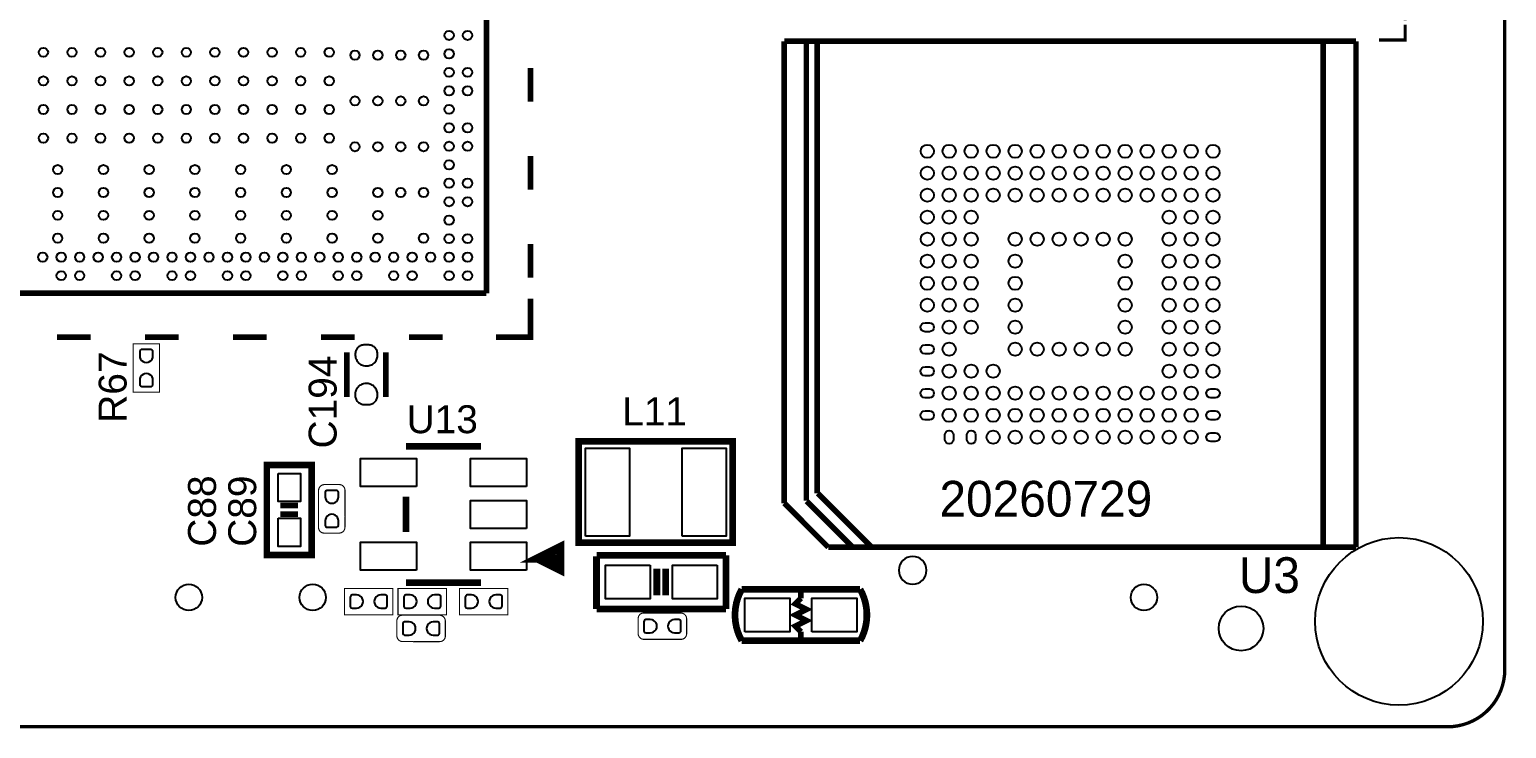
# Model space of a CAD drawing. Extents: x 0 to 57, y 0 to 35.
# Drawn here: x 23.46 to 57.04, y -0.04 to 15.84 of the extents above; entities that cross this region are included whole.
import ezdxf
from ezdxf.enums import TextEntityAlignment as Align

# ---------------------------------------------------------------- set-up
doc = ezdxf.new("R2010")
doc.units = 0
for name, color, linetype in [('BG_DXF_C', 7, 'CONTINUOUS'), ('BG_OUTLINE', 2, 'CONTINUOUS'), ('PIN_TOP', 5, 'CONTINUOUS')]:
    doc.layers.add(name, color=color, linetype=linetype)

msp = doc.modelspace()

# ---------------------------------------------------------------- linework, layer by layer
at = {"layer": 'BG_DXF_C'}
for points, const_width in [([(1.299972, 0), (55.699914, 0, 0.414214), (56.999886, 1.299972), (56.999886, 33.699958, 0.414214), (55.699914, 34.99993), (1.299972, 34.99993, 0.414214), (0, 33.699958), (0, 1.299972, 0.414214), (1.299972, 0)], 0.0762), ([(30.62732, 4.773168), (30.62732, 4.5339, -0.414214), (30.494986, 4.401566), (30.153864, 4.401566, -0.414214), (30.027118, 4.528312), (30.027118, 5.36829, -0.414214), (30.1625, 5.503672), (30.49905, 5.503672, -0.414214), (30.627574, 5.375148), (30.627574, 4.773422), (30.62732, 4.773168)], 0.0254), ([(39.6494, 3.1242, 0.261664), (39.6494, 1.9558)], 0.1524), ([(42.3418, 3.1242, -0.262728), (42.3418, 1.9558)], 0.1524), ([(32.179768, 1.93548), (31.9405, 1.93548, -0.414214), (31.808166, 2.067814), (31.808166, 2.408936, -0.414214), (31.934912, 2.535682), (32.77489, 2.535682, -0.414214), (32.910272, 2.4003), (32.910272, 2.06375, -0.414214), (32.781748, 1.935226), (32.180022, 1.935226), (32.179768, 1.93548)], 0.0254), ([(37.666168, 1.98628), (37.4269, 1.98628, -0.414214), (37.294566, 2.118614), (37.294566, 2.459736, -0.414214), (37.421312, 2.586482), (38.26129, 2.586482, -0.414214), (38.396672, 2.4511), (38.396672, 2.11455, -0.414214), (38.268148, 1.986026), (37.666422, 1.986026), (37.666168, 1.98628)], 0.0254)]:
    msp.add_lwpolyline(points, format="xyb", dxfattribs=dict(at, const_width=const_width))
for points, const_width in [([(33.8455, 25.352248), (33.8455, 9.852152)], 0.127), ([(40.61714, 5.08), (40.61714, 15.58036)], 0.127), ([(40.61714, 15.58036), (53.61686, 15.58036)], 0.127), ([(41.11752, 5.14096), (41.11752, 15.58036)], 0.127), ([(41.36644, 15.58036), (41.36644, 5.30606)], 0.127), ([(52.86756, 4.07924), (52.86756, 15.58036)], 0.127), ([(53.61686, 15.58036), (53.61686, 4.07924)], 0.127), ([(34.845498, 14.96822), (34.845498, 14.20622)], 0.127), ([(34.845498, 12.968224), (34.845498, 12.206224)], 0.127), ([(34.845498, 10.968228), (34.845498, 10.206228)], 0.127), ([(33.8455, 9.852152), (19.5453, 9.852152)], 0.127), ([(34.845498, 9.7282), (34.845498, 8.852154), (34.0614, 8.852154)], 0.127), ([(24.845264, 8.852154), (24.083264, 8.852154)], 0.127), ([(26.845514, 8.852154), (26.083514, 8.852154)], 0.127), ([(28.84551, 8.852154), (28.08351, 8.852154)], 0.127), ([(30.845506, 8.852154), (30.083506, 8.852154)], 0.127), ([(32.845502, 8.852154), (32.083502, 8.852154)], 0.127), ([(26.41092, 8.06069), (26.41092, 7.602474), (25.810464, 7.602474), (25.810464, 8.70458), (26.41092, 8.70458), (26.41092, 8.06069)], 0.0254), ([(30.6705, 7.493), (30.6705, 8.509)], 0.127), ([(31.5595, 8.509), (31.5595, 7.493)], 0.127), ([(33.717484, 6.375908), (32.017716, 6.375908)], 0.1524), ([(38.09492, 6.48462), (39.44366, 6.48462), (39.44366, 4.18338), (35.94354, 4.18338), (35.94354, 6.48462), (38.09492, 6.48462)], 0.14986), ([(29.87294, 5.94868), (29.87294, 3.90652), (28.85186, 3.90652), (28.85186, 5.94868), (29.87294, 5.94868)], 0.14986), ([(29.56306, 5.02666), (29.16174, 5.02666)], 0.12954), ([(32.017716, 5.22605), (32.017716, 4.42595)], 0.1524), ([(41.6179, 4.07924), (40.61714, 5.08)], 0.127), ([(41.12768, 5.12572), (42.16908, 4.08432)], 0.127), ([(41.37914, 5.30606), (42.5958, 4.09194)], 0.127), ([(29.56306, 4.82854), (29.16174, 4.82854)], 0.12954), ([(35.01771, 3.826002), (35.517582, 3.576066), (35.517582, 4.075938), (35.01771, 3.826002), (35.417506, 3.826002)], 0.199898), ([(53.61686, 4.07924), (41.6179, 4.07924)], 0.127), ([(39.2938, 3.8989), (36.3474, 3.8989)], 0.1524), ([(36.3474, 2.6797), (36.3474, 3.8735)], 0.1524), ([(39.2938, 2.6797), (39.2938, 3.8989)], 0.1524), ([(37.719, 3.5941), (37.719, 2.9845)], 0.1524), ([(37.9222, 2.9845), (37.9222, 3.5941)], 0.1524), ([(31.25851, 3.14452), (31.716726, 3.14452), (31.716726, 2.544064), (30.61462, 2.544064), (30.61462, 3.14452), (31.25851, 3.14452)], 0.0254), ([(32.47771, 3.14452), (32.935926, 3.14452), (32.935926, 2.544064), (31.83382, 2.544064), (31.83382, 3.14452), (32.47771, 3.14452)], 0.0254), ([(32.017716, 3.276092), (33.717484, 3.276092)], 0.1524), ([(33.87471, 3.14452), (34.332926, 3.14452), (34.332926, 2.544064), (33.23082, 2.544064), (33.23082, 3.14452), (33.87471, 3.14452)], 0.0254), ([(39.6494, 3.1242), (42.3418, 3.1242)], 0.1524), ([(40.9956, 2.921), (40.9956, 3.048)], 0.127), ([(39.2938, 2.6797), (36.3474, 2.6797)], 0.1524), ([(40.9956, 2.921), (40.8686, 2.794), (41.1226, 2.667), (40.8686, 2.54), (41.1226, 2.413), (40.8686, 2.286), (40.9956, 2.159)], 0.127), ([(39.6494, 1.9558), (42.3418, 1.9558)], 0.1524), ([(40.9956, 2.159), (40.9956, 2.032)], 0.127)]:
    msp.add_lwpolyline(points, dxfattribs=dict(at, const_width=const_width))
msp.add_lwpolyline([(43.849798, 3.556, 1), (43.221402, 3.556, 1)], format="xyb", close=True, dxfattribs=at)
at = {"layer": 'BG_OUTLINE'}
msp.add_lwpolyline([(0, 29.740606), (0, 3.074924), (0, 1.291844, 0.41084), (1.30683, 0), (3.3782, 0), (52.27828, 0), (55.715154, 0, 0.411966), (56.999886, 1.294638), (56.999886, 4.280154), (56.999886, 31.206186), (56.999886, 33.722056, 0.410401), (55.705248, 34.99993), (54.149498, 34.99993), (8.897874, 34.99993), (1.304544, 34.99993, 0.41031), (0, 33.67786)], format="xyb", close=True, dxfattribs=at)
at = {"layer": 'PIN_TOP'}
for points in [[(43.81754, 9.1821), (43.91914, 9.1821, -1), (43.91914, 8.9789), (43.81754, 8.9789, -1)], [(26.261314, 8.428482), (26.261314, 8.530082, 0.375524), (26.2128, 8.5725), (25.9969, 8.5725, 0.36542), (25.961086, 8.530082), (25.961086, 8.428482, 1.000028)], [(43.81754, 8.68172), (43.91914, 8.68172, -1), (43.91914, 8.47852), (43.81754, 8.47852, -1)], [(43.81754, 8.18134), (43.91914, 8.18134, -1), (43.91914, 7.97814), (43.81754, 7.97814, -1)], [(25.961086, 7.878318), (25.961086, 7.776718, 0.375524), (26.0096, 7.7343), (26.2255, 7.7343, 0.36542), (26.261314, 7.776718), (26.261314, 7.878318, 1.000028)], [(43.81754, 7.68096), (43.91914, 7.68096, -1), (43.91914, 7.47776), (43.81754, 7.47776, -1)], [(50.31486, 7.68096), (50.41646, 7.68096, -1), (50.41646, 7.47776), (50.31486, 7.47776, -1)], [(43.81754, 7.18058), (43.91914, 7.18058, -1), (43.91914, 6.97738), (43.81754, 6.97738, -1)], [(50.31486, 7.18058), (50.41646, 7.18058, -1), (50.41646, 6.97738), (50.31486, 6.97738, -1)], [(44.46778, 6.63194), (44.46778, 6.53034, -1), (44.26458, 6.53034), (44.26458, 6.63194, -1)], [(44.96816, 6.63194), (44.96816, 6.53034, -1), (44.76496, 6.53034), (44.76496, 6.63194, -1)], [(50.31486, 6.68274), (50.41646, 6.68274, -1), (50.41646, 6.47954), (50.31486, 6.47954, -1)], [(30.477714, 5.228082), (30.477714, 5.329682, 0.375524), (30.4292, 5.3721), (30.2133, 5.3721, 0.36542), (30.177486, 5.329682), (30.177486, 5.228082, 1.000028)], [(30.177486, 4.677918), (30.177486, 4.576318, 0.375524), (30.226, 4.5339), (30.4419, 4.5339, 0.36542), (30.477714, 4.576318), (30.477714, 4.677918, 1.000028)], [(30.890718, 2.994914), (30.789118, 2.994914, 0.375524), (30.7467, 2.9464), (30.7467, 2.7305, 0.36542), (30.789118, 2.694686), (30.890718, 2.694686, 1.000028)], [(31.440882, 2.694686), (31.542482, 2.694686, 0.375524), (31.5849, 2.7432), (31.5849, 2.9591, 0.36542), (31.542482, 2.994914), (31.440882, 2.994914, 1.000028)], [(32.109918, 2.994914), (32.008318, 2.994914, 0.375524), (31.9659, 2.9464), (31.9659, 2.7305, 0.36542), (32.008318, 2.694686), (32.109918, 2.694686, 1.000028)], [(32.660082, 2.694686), (32.761682, 2.694686, 0.375524), (32.8041, 2.7432), (32.8041, 2.9591, 0.36542), (32.761682, 2.994914), (32.660082, 2.994914, 1.000028)], [(33.506918, 2.994914), (33.405318, 2.994914, 0.375524), (33.3629, 2.9464), (33.3629, 2.7305, 0.36542), (33.405318, 2.694686), (33.506918, 2.694686, 1.000028)], [(34.057082, 2.694686), (34.158682, 2.694686, 0.375524), (34.2011, 2.7432), (34.2011, 2.9591, 0.36542), (34.158682, 2.994914), (34.057082, 2.994914, 1.000028)], [(32.084518, 2.385314), (31.982918, 2.385314, 0.375524), (31.9405, 2.3368), (31.9405, 2.1209, 0.36542), (31.982918, 2.085086), (32.084518, 2.085086, 1.000028)], [(32.634682, 2.085086), (32.736282, 2.085086, 0.375524), (32.7787, 2.1336), (32.7787, 2.3495, 0.36542), (32.736282, 2.385314), (32.634682, 2.385314, 1.000028)], [(37.570918, 2.436114), (37.469318, 2.436114, 0.375524), (37.4269, 2.3876), (37.4269, 2.1717, 0.36542), (37.469318, 2.135886), (37.570918, 2.135886, 1.000028)], [(38.121082, 2.135886), (38.222682, 2.135886, 0.375524), (38.2651, 2.1844), (38.2651, 2.4003, 0.36542), (38.222682, 2.436114), (38.121082, 2.436114, 1.000028)]]:
    msp.add_lwpolyline(points, format="xyb", close=True, dxfattribs=at)
for points in [[(30.861254, 8.4836), (30.859984, 8.45947), (30.861254, 8.435594), (30.864302, 8.411718), (30.869636, 8.388096), (30.877256, 8.365236), (30.886654, 8.343138), (30.898084, 8.322056), (30.911292, 8.30199), (30.926532, 8.283194), (30.943042, 8.265668), (30.96133, 8.24992), (30.980888, 8.23595), (31.003748, 8.22452), (31.027624, 8.215376), (31.052262, 8.208518), (31.077408, 8.203692), (31.102808, 8.201406), (31.128208, 8.201406), (31.153608, 8.203692), (31.178754, 8.208518), (31.203392, 8.215376), (31.227268, 8.22452), (31.250128, 8.23595), (31.26994, 8.249412), (31.288482, 8.264652), (31.3055, 8.28167), (31.32074, 8.300466), (31.334202, 8.320278), (31.345632, 8.341614), (31.35503, 8.363712), (31.362142, 8.386572), (31.366968, 8.410194), (31.369508, 8.43407), (31.369762, 8.4582), (31.370016, 8.480044), (31.36773, 8.501634), (31.363412, 8.52297), (31.356808, 8.543544), (31.347918, 8.56361), (31.33725, 8.582406), (31.32455, 8.599932), (31.310072, 8.616188), (31.293816, 8.63092), (31.27629, 8.64362), (31.257494, 8.654542), (31.237682, 8.663432), (31.216854, 8.67029), (31.195518, 8.674608), (31.173928, 8.676894), (31.057342, 8.676894), (31.036006, 8.674862), (31.014924, 8.67029), (30.99435, 8.663686), (30.974792, 8.65505), (30.955996, 8.644382), (30.93847, 8.631936), (30.922468, 8.617712), (30.90799, 8.60171), (30.89529, 8.584438), (30.884368, 8.565896), (30.875224, 8.546338), (30.868366, 8.526018), (30.863794, 8.504936)], [(31.368746, 7.5184), (31.370016, 7.54253), (31.368746, 7.566406), (31.365698, 7.590282), (31.360364, 7.613904), (31.352744, 7.636764), (31.343346, 7.658862), (31.331916, 7.679944), (31.318708, 7.70001), (31.303468, 7.718806), (31.286958, 7.736332), (31.26867, 7.75208), (31.249112, 7.76605), (31.226252, 7.77748), (31.202376, 7.786624), (31.177738, 7.793482), (31.152592, 7.798308), (31.127192, 7.800594), (31.101792, 7.800594), (31.076392, 7.798308), (31.051246, 7.793482), (31.026608, 7.786624), (31.002732, 7.77748), (30.979872, 7.76605), (30.96006, 7.752588), (30.941518, 7.737348), (30.9245, 7.72033), (30.90926, 7.701534), (30.895798, 7.681722), (30.884368, 7.660386), (30.87497, 7.638288), (30.867858, 7.615428), (30.863032, 7.591806), (30.860492, 7.56793), (30.860238, 7.5438), (30.859984, 7.521956), (30.86227, 7.500366), (30.866588, 7.47903), (30.873192, 7.458456), (30.882082, 7.43839), (30.89275, 7.419594), (30.90545, 7.402068), (30.919928, 7.385812), (30.936184, 7.37108), (30.95371, 7.35838), (30.972506, 7.347458), (30.992318, 7.338568), (31.013146, 7.33171), (31.034482, 7.327392), (31.056072, 7.325106), (31.172658, 7.325106), (31.193994, 7.327138), (31.215076, 7.33171), (31.23565, 7.338314), (31.255208, 7.34695), (31.274004, 7.357618), (31.29153, 7.370064), (31.307532, 7.384288), (31.32201, 7.40029), (31.33471, 7.417562), (31.345632, 7.436104), (31.354776, 7.455662), (31.361634, 7.475982), (31.366206, 7.497064)], [(32.252666, 5.45846), (30.982666, 5.45846), (30.982666, 6.09346), (32.252666, 6.09346)], [(34.752534, 5.45846), (33.482534, 5.45846), (33.482534, 6.09346), (34.752534, 6.09346)], [(36.093654, 4.334002), (36.093654, 6.333998), (37.093652, 6.333998), (37.093652, 4.334002)], [(38.293294, 4.334002), (38.293294, 6.333998), (39.293292, 6.333998), (39.293292, 4.334002)], [(29.10713, 5.75818), (29.61767, 5.75818), (29.61767, 5.1181), (29.10713, 5.1181)], [(34.752534, 4.5085), (33.482534, 4.5085), (33.482534, 5.1435), (34.752534, 5.1435)], [(29.10713, 4.7371), (29.61767, 4.7371), (29.61767, 4.09702), (29.10713, 4.09702)], [(32.252666, 3.55854), (30.982666, 3.55854), (30.982666, 4.19354), (32.252666, 4.19354)], [(34.752534, 3.55854), (33.482534, 3.55854), (33.482534, 4.19354), (34.752534, 4.19354)], [(37.56914, 3.66903), (37.56914, 2.90957), (36.54806, 2.90957), (36.54806, 3.66903)], [(39.09314, 3.66903), (39.09314, 2.90957), (38.07206, 2.90957), (38.07206, 3.66903)], [(39.72306, 2.16027), (39.72306, 2.91973), (40.74414, 2.91973), (40.74414, 2.16027)], [(41.24706, 2.16027), (41.24706, 2.91973), (42.26814, 2.91973), (42.26814, 2.16027)]]:
    msp.add_lwpolyline(points, close=True, dxfattribs=at)
for centre, radius in [((32.995362, 15.712186), 0.105029), ((33.415478, 15.712186), 0.105029), ((23.770336, 15.327122), 0.105029), ((24.420322, 15.327122), 0.105029), ((25.070308, 15.327122), 0.105029), ((25.720294, 15.327122), 0.105029), ((26.37028, 15.327122), 0.105029), ((27.02052, 15.327122), 0.105029), ((27.670506, 15.327122), 0.105029), ((28.320492, 15.327122), 0.105029), ((28.970478, 15.327122), 0.105029), ((29.620464, 15.327122), 0.105029), ((30.27045, 15.327122), 0.105029), ((30.855412, 15.262098), 0.105029), ((31.37535, 15.262098), 0.105029), ((31.895288, 15.262098), 0.105029), ((32.41548, 15.262098), 0.105029), ((32.995362, 15.292324), 0.105029), ((23.770336, 14.677136), 0.105029), ((24.420322, 14.677136), 0.105029), ((25.070308, 14.677136), 0.105029), ((25.720294, 14.677136), 0.105029), ((26.37028, 14.677136), 0.105029), ((27.02052, 14.677136), 0.105029), ((27.670506, 14.677136), 0.105029), ((28.320492, 14.677136), 0.105029), ((28.970478, 14.677136), 0.105029), ((29.620464, 14.677136), 0.105029), ((30.27045, 14.677136), 0.105029), ((32.995362, 14.872208), 0.105029), ((33.415478, 14.872208), 0.105029), ((32.995362, 14.452092), 0.105029), ((33.415478, 14.452092), 0.105029), ((23.770336, 14.02715), 0.105029), ((24.420322, 14.02715), 0.105029), ((25.070308, 14.02715), 0.105029), ((25.720294, 14.02715), 0.105029), ((26.37028, 14.02715), 0.105029), ((27.02052, 14.02715), 0.105029), ((27.670506, 14.02715), 0.105029), ((28.320492, 14.02715), 0.105029), ((28.970478, 14.02715), 0.105029), ((29.620464, 14.02715), 0.105029), ((30.27045, 14.02715), 0.105029), ((30.855412, 14.222222), 0.105029), ((31.37535, 14.222222), 0.105029), ((31.895288, 14.222222), 0.105029), ((32.41548, 14.222222), 0.105029), ((32.995362, 14.03223), 0.105029), ((23.770336, 13.377164), 0.105029), ((24.420322, 13.377164), 0.105029), ((25.070308, 13.377164), 0.105029), ((25.720294, 13.377164), 0.105029), ((26.37028, 13.377164), 0.105029), ((27.02052, 13.377164), 0.105029), ((27.670506, 13.377164), 0.105029), ((28.320492, 13.377164), 0.105029), ((28.970478, 13.377164), 0.105029), ((29.620464, 13.377164), 0.105029), ((30.27045, 13.377164), 0.105029), ((32.995362, 13.612114), 0.105029), ((33.415478, 13.612114), 0.105029), ((30.855412, 13.182092), 0.105029), ((31.37535, 13.182092), 0.105029), ((31.895288, 13.182092), 0.105029), ((32.41548, 13.182092), 0.105029), ((32.995362, 13.192252), 0.105029), ((33.415478, 13.192252), 0.105029), ((43.86834, 13.07846), 0.14986), ((44.36618, 13.07846), 0.14986), ((44.86656, 13.07846), 0.14986), ((45.36694, 13.07846), 0.14986), ((45.86732, 13.07846), 0.14986), ((46.3677, 13.07846), 0.14986), ((46.86808, 13.07846), 0.14986), ((47.36592, 13.07846), 0.14986), ((47.8663, 13.07846), 0.14986), ((48.36668, 13.07846), 0.14986), ((48.86706, 13.07846), 0.14986), ((49.36744, 13.07846), 0.14986), ((49.86782, 13.07846), 0.14986), ((50.36566, 13.07846), 0.14986), ((24.095456, 12.662154), 0.105029), ((25.135332, 12.662154), 0.105029), ((26.175462, 12.662154), 0.105029), ((27.215338, 12.662154), 0.105029), ((28.255468, 12.662154), 0.105029), ((29.295344, 12.662154), 0.105029), ((30.335474, 12.662154), 0.105029), ((32.995362, 12.772136), 0.105029), ((32.995362, 12.352274), 0.105029), ((33.415478, 12.352274), 0.105029), ((43.86834, 12.58062), 0.14986), ((44.36618, 12.58062), 0.14986), ((44.86656, 12.58062), 0.14986), ((45.36694, 12.58062), 0.14986), ((45.86732, 12.58062), 0.14986), ((46.3677, 12.58062), 0.14986), ((46.86808, 12.58062), 0.14986), ((47.36592, 12.58062), 0.14986), ((47.8663, 12.58062), 0.14986), ((48.36668, 12.58062), 0.14986), ((48.86706, 12.58062), 0.14986), ((49.36744, 12.58062), 0.14986), ((49.86782, 12.58062), 0.14986), ((50.36566, 12.58062), 0.14986), ((24.095456, 12.142216), 0.105029), ((25.135332, 12.142216), 0.105029), ((26.175462, 12.142216), 0.105029), ((27.215338, 12.142216), 0.105029), ((28.255468, 12.142216), 0.105029), ((29.295344, 12.142216), 0.105029), ((30.335474, 12.142216), 0.105029), ((31.37535, 12.142216), 0.105029), ((31.895288, 12.142216), 0.105029), ((32.41548, 12.142216), 0.105029), ((43.86834, 12.08024), 0.14986), ((44.36618, 12.08024), 0.14986), ((44.86656, 12.08024), 0.14986), ((45.36694, 12.08024), 0.14986), ((45.86732, 12.08024), 0.14986), ((46.3677, 12.08024), 0.14986), ((46.86808, 12.08024), 0.14986), ((47.36592, 12.08024), 0.14986), ((47.8663, 12.08024), 0.14986), ((48.36668, 12.08024), 0.14986), ((48.86706, 12.08024), 0.14986), ((49.36744, 12.08024), 0.14986), ((49.86782, 12.08024), 0.14986), ((50.36566, 12.08024), 0.14986), ((32.995362, 11.932158), 0.105029), ((33.415478, 11.932158), 0.105029), ((24.095456, 11.622278), 0.105029), ((25.135332, 11.622278), 0.105029), ((26.175462, 11.622278), 0.105029), ((27.215338, 11.622278), 0.105029), ((28.255468, 11.622278), 0.105029), ((29.295344, 11.622278), 0.105029), ((30.335474, 11.622278), 0.105029), ((31.37535, 11.622278), 0.105029), ((32.995362, 11.512296), 0.105029), ((43.86834, 11.57986), 0.14986), ((44.36618, 11.57986), 0.14986), ((44.86656, 11.57986), 0.14986), ((49.36744, 11.57986), 0.14986), ((49.86782, 11.57986), 0.14986), ((50.36566, 11.57986), 0.14986), ((24.095456, 11.102086), 0.105029), ((25.135332, 11.102086), 0.105029), ((26.175462, 11.102086), 0.105029), ((27.215338, 11.102086), 0.105029), ((28.255468, 11.102086), 0.105029), ((29.295344, 11.102086), 0.105029), ((30.335474, 11.102086), 0.105029), ((31.37535, 11.102086), 0.105029), ((32.41548, 11.102086), 0.105029), ((32.995362, 11.09218), 0.105029), ((33.415478, 11.09218), 0.105029), ((43.86834, 11.07948), 0.14986), ((44.36618, 11.07948), 0.14986), ((44.86656, 11.07948), 0.14986), ((45.86732, 11.07948), 0.14986), ((46.3677, 11.07948), 0.14986), ((46.86808, 11.07948), 0.14986), ((47.36592, 11.07948), 0.14986), ((47.8663, 11.07948), 0.14986), ((48.36668, 11.07948), 0.14986), ((49.36744, 11.07948), 0.14986), ((49.86782, 11.07948), 0.14986), ((50.36566, 11.07948), 0.14986), ((23.75535, 10.672064), 0.105029), ((24.175466, 10.672064), 0.105029), ((24.595328, 10.672064), 0.105029), ((25.015444, 10.672064), 0.105029), ((25.435306, 10.672064), 0.105029), ((25.855422, 10.672064), 0.105029), ((26.275284, 10.672064), 0.105029), ((26.6954, 10.672064), 0.105029), ((27.115516, 10.672064), 0.105029), ((27.535378, 10.672064), 0.105029), ((27.955494, 10.672064), 0.105029), ((28.375356, 10.672064), 0.105029), ((28.795472, 10.672064), 0.105029), ((29.215334, 10.672064), 0.105029), ((29.63545, 10.672064), 0.105029), ((30.055312, 10.672064), 0.105029), ((30.475428, 10.672064), 0.105029), ((30.89529, 10.672064), 0.105029), ((31.315406, 10.672064), 0.105029), ((31.735268, 10.672064), 0.105029), ((32.155384, 10.672064), 0.105029), ((32.5755, 10.672064), 0.105029), ((32.995362, 10.672064), 0.105029), ((33.415478, 10.672064), 0.105029), ((43.86834, 10.5791), 0.14986), ((44.36618, 10.5791), 0.14986), ((44.86656, 10.5791), 0.14986), ((45.86732, 10.5791), 0.14986), ((48.36668, 10.5791), 0.14986), ((49.36744, 10.5791), 0.14986), ((49.86782, 10.5791), 0.14986), ((50.36566, 10.5791), 0.14986), ((24.175466, 10.252202), 0.105029), ((24.595328, 10.252202), 0.105029), ((25.435306, 10.252202), 0.105029), ((25.855422, 10.252202), 0.105029), ((26.6954, 10.252202), 0.105029), ((27.115516, 10.252202), 0.105029), ((27.955494, 10.252202), 0.105029), ((28.375356, 10.252202), 0.105029), ((29.215334, 10.252202), 0.105029), ((29.63545, 10.252202), 0.105029), ((30.475428, 10.252202), 0.105029), ((30.89529, 10.252202), 0.105029), ((31.735268, 10.252202), 0.105029), ((32.155384, 10.252202), 0.105029), ((32.995362, 10.252202), 0.105029), ((33.415478, 10.252202), 0.105029), ((43.86834, 10.07872), 0.14986), ((44.36618, 10.07872), 0.14986), ((44.86656, 10.07872), 0.14986), ((45.86732, 10.07872), 0.14986), ((48.36668, 10.07872), 0.14986), ((49.36744, 10.07872), 0.14986), ((49.86782, 10.07872), 0.14986), ((50.36566, 10.07872), 0.14986), ((43.86834, 9.58088), 0.14986), ((44.36618, 9.58088), 0.14986), ((44.86656, 9.58088), 0.14986), ((45.86732, 9.58088), 0.14986), ((48.36668, 9.58088), 0.14986), ((49.36744, 9.58088), 0.14986), ((49.86782, 9.58088), 0.14986), ((50.36566, 9.58088), 0.14986), ((44.36618, 9.0805), 0.14986), ((44.86656, 9.0805), 0.14986), ((45.86732, 9.0805), 0.14986), ((48.36668, 9.0805), 0.14986), ((49.36744, 9.0805), 0.14986), ((49.86782, 9.0805), 0.14986), ((50.36566, 9.0805), 0.14986), ((44.36618, 8.58012), 0.14986), ((45.86732, 8.58012), 0.14986), ((46.3677, 8.58012), 0.14986), ((46.86808, 8.58012), 0.14986), ((47.36592, 8.58012), 0.14986), ((47.8663, 8.58012), 0.14986), ((48.36668, 8.58012), 0.14986), ((49.36744, 8.58012), 0.14986), ((49.86782, 8.58012), 0.14986), ((50.36566, 8.58012), 0.14986), ((44.36618, 8.07974), 0.14986), ((44.86656, 8.07974), 0.14986), ((45.36694, 8.07974), 0.14986), ((49.36744, 8.07974), 0.14986), ((49.86782, 8.07974), 0.14986), ((50.36566, 8.07974), 0.14986), ((44.36618, 7.57936), 0.14986), ((44.86656, 7.57936), 0.14986), ((45.36694, 7.57936), 0.14986), ((45.86732, 7.57936), 0.14986), ((46.3677, 7.57936), 0.14986), ((46.86808, 7.57936), 0.14986), ((47.36592, 7.57936), 0.14986), ((47.8663, 7.57936), 0.14986), ((48.36668, 7.57936), 0.14986), ((48.86706, 7.57936), 0.14986), ((49.36744, 7.57936), 0.14986), ((49.86782, 7.57936), 0.14986), ((44.36618, 7.07898), 0.14986), ((44.86656, 7.07898), 0.14986), ((45.36694, 7.07898), 0.14986), ((45.86732, 7.07898), 0.14986), ((46.3677, 7.07898), 0.14986), ((46.86808, 7.07898), 0.14986), ((47.36592, 7.07898), 0.14986), ((47.8663, 7.07898), 0.14986), ((48.36668, 7.07898), 0.14986), ((48.86706, 7.07898), 0.14986), ((49.36744, 7.07898), 0.14986), ((49.86782, 7.07898), 0.14986), ((45.36694, 6.58114), 0.14986), ((45.86732, 6.58114), 0.14986), ((46.3677, 6.58114), 0.14986), ((46.86808, 6.58114), 0.14986), ((47.36592, 6.58114), 0.14986), ((47.8663, 6.58114), 0.14986), ((48.36668, 6.58114), 0.14986), ((48.86706, 6.58114), 0.14986), ((49.36744, 6.58114), 0.14986), ((49.86782, 6.58114), 0.14986), ((54.594252, 2.39395), 1.905), ((27.07767, 2.941066), 0.29972), ((29.89453, 2.941066), 0.29972), ((48.79467, 2.941066), 0.29972), ((51.0032, 2.2352), 0.508)]:
    msp.add_circle(centre, radius, dxfattribs=at)

# ---------------------------------------------------------------- texts
at = {"layer": 'BG_DXF_C', "width": 1.04}
for s, p in [('L10', (54.771036, 15.494)), ('R67', (25.662382, 6.9088)), ('C194', (30.437836, 6.3246)), ('C89', (28.608782, 4.0894))]:
    msp.add_text(s, height=0.635, rotation=90, dxfattribs=at).set_placement(p)
msp.add_text('L11', height=0.635, dxfattribs=at).set_placement((37.6682, 6.849618), align=Align.CENTER)
at = {"layer": 'BG_DXF_C'}
for s, height, width, p in [('U13', 0.635, 1.04, (32.0294, 6.671564)), ('20260729', 0.8128, 1.000312, (44.1452, 4.7752)), ('U3', 0.8128, 1.000312, (50.9524, 3.039618))]:
    msp.add_text(s, height=height, dxfattribs=dict(at, width=width)).set_placement(p)
at = {"layer": 'BG_DXF_C', "width": 1.04}
msp.add_text('C88', height=0.635, rotation=90, dxfattribs=at).set_placement((27.694382, 4.9022), align=Align.CENTER)

doc.saveas('drawing.dxf')
